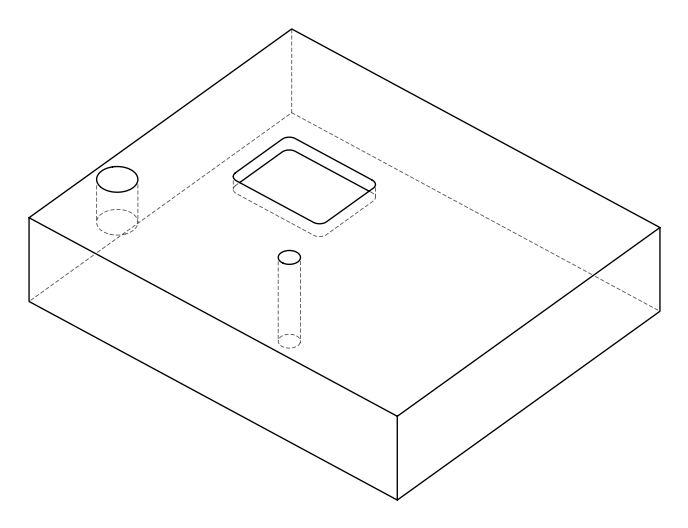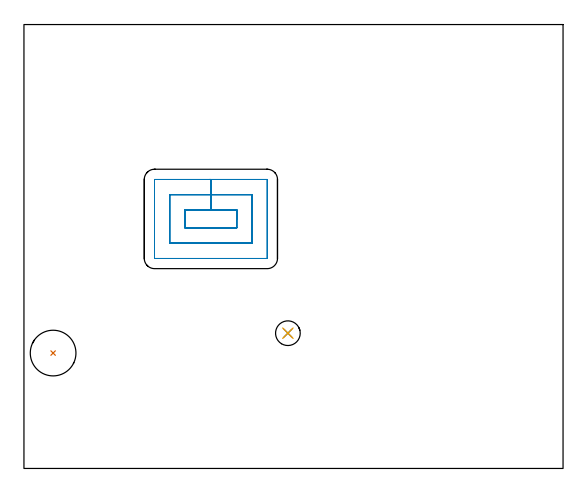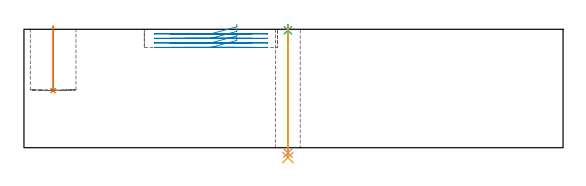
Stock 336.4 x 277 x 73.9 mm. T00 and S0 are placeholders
(PLAN: 5 operations, 4 tool changes, 5.3 min)
(1 INDEXABLE_INSERT_DRILL_BLIND_HOLE_FROM_SOLID | STEP1POCKET | NXT0302_028 | 0.16 min | 24205 mm3)
(2 MILL_RECTANGULAR_POCKET | POCKET_RECTANGULAR_STRAIGHT | UGT0201_108 | Follow Part, ap 3.175, ae 75% | 4.45 min | 57840 mm3)
(3 SPOT_DRILL | STEP1HOLE | NXT0321_9005460120000 | 0.03 min | 4 mm3)
(4 DRILL_THROUGH_HOLE_INTO_CENTER | STEP1HOLE | NXT0301_065 | 0.32 min | 5104 mm3)
(5 DRILL_TO_ENLARGE_THROUGH_HOLE | STEP1HOLE | UGT0301_284 | 0.33 min | 8634 mm3)
(TOOL NXT0302_028 | Index. Insert Drill 28.5mm [880-D2850L32-03] | D28.5 PA176 FL86 Z2)
(TOOL UGT0201_108 | End Mill 12.7 mm | D12.7 FL12 Z2)
(TOOL NXT0321_9005460120000 | NC Spot Drill, 142deg, 12mm, Carbide, Uncoated | D12 PA142 FL30 Z2)
(TOOL NXT0301_065 | Carbide Drill 9.4mm [860.1-0940-075A1-MM 2214] | D9.4 PA140 FL98 Z2)
(TOOL UGT0301_284 | Twist Drill 15.4 mm | D15.4 PA118 FL120 Z2)
(OP 1 INDEXABLE_INSERT_DRILL_BLIND_HOLE_FROM_SOLID)
G17 G21 G94 G90
T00 M6
G54
G17 G0 G90 X18.2 Y72. S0 M3
G43 Z83.9 H1
G94 G81 G98 Z35.6 F250. R75.9
G80
M5
M2
(OP 2 MILL_RECTANGULAR_POCKET)
G17 G21 G94 G90
T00 M6
G54
G17 G0 G90 X132.8 Y155.711 S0 M3
G43 Z83.9 H0
Z76.9
G94 G1 Y161.3 Z75.402 F250.
X116.65 Z71.075
X100.5 F500.
Y150.1
X132.8
Y161.3
X116.65
Y170.825
X90.975
Y140.575
X142.325
Y170.825
X116.65
Y180.35
X81.5
X81.47 Y180.352
X81.448 Y180.33
X81.45 Y180.3
Y131.1
X81.448 Y131.07
X81.47 Y131.048
X81.5 Y131.05
X151.8
X151.83 Y131.048
X151.852 Y131.07
X151.85 Y131.1
Y180.3
X151.852 Y180.33
X151.83 Y180.352
X151.8 Y180.35
X116.65
X115.65
G0 X132.8 Y155.711 Z74.075
G1 Y161.3 Z72.577 F250.
X116.65 Z68.25
X100.5 F500.
Y150.1
X132.8
Y161.3
X116.65
Y170.825
X90.975
Y140.575
X142.325
Y170.825
X116.65
Y180.35
X81.5
X81.47 Y180.352
X81.448 Y180.33
X81.45 Y180.3
Y131.1
X81.448 Y131.07
X81.47 Y131.048
X81.5 Y131.05
X151.8
X151.83 Y131.048
X151.852 Y131.07
X151.85 Y131.1
Y180.3
X151.852 Y180.33
X151.83 Y180.352
X151.8 Y180.35
X116.65
X115.65
G0 X132.8 Y155.711 Z71.25
G1 Y161.3 Z69.752 F250.
X116.65 Z65.425
X100.5 F500.
Y150.1
X132.8
Y161.3
X116.65
Y170.825
X90.975
Y140.575
X142.325
Y170.825
X116.65
Y180.35
X81.5
X81.47 Y180.352
X81.448 Y180.33
X81.45 Y180.3
Y131.1
X81.448 Y131.07
X81.47 Y131.048
X81.5 Y131.05
X151.8
X151.83 Y131.048
X151.852 Y131.07
X151.85 Y131.1
Y180.3
X151.852 Y180.33
X151.83 Y180.352
X151.8 Y180.35
X116.65
X115.65
G0 X132.8 Y155.711 Z68.425
G1 Y161.3 Z66.927 F250.
X116.65 Z62.6
X100.5 F500.
Y150.1
X132.8
Y161.3
X116.65
Y170.825
X90.975
Y140.575
X142.325
Y170.825
X116.65
Y180.35
X81.5
X81.47 Y180.352
X81.448 Y180.33
X81.45 Y180.3
Y131.1
X81.448 Y131.07
X81.47 Y131.048
X81.5 Y131.05
X151.8
X151.83 Y131.048
X151.852 Y131.07
X151.85 Y131.1
Y180.3
X151.852 Y180.33
X151.83 Y180.352
X151.8 Y180.35
X116.65
X115.65
G0 Z83.9
M5
M2
(OP 3 SPOT_DRILL)
G17 G21 G94 G90
T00 M6
G54
G17 G0 G90 X164.7 Y84.4 S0 M3
G43 Z83.9 H0
G94 G81 G98 Z73.237 F250. R76.9
G80
M5
M2
(OP 4 DRILL_THROUGH_HOLE_INTO_CENTER)
G17 G21 G94 G90
T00 M6
G54
G17 G0 G90 X164.7 Y84.4 S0 M3
G43 Z83.9 H1
G94 G73 G98 Z-3.211 F250. Q8.568 R75.9
G80
M5
M2
(OP 5 DRILL_TO_ENLARGE_THROUGH_HOLE)
G17 G21 G94 G90
T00 M6
G54
G17 G0 G90 X164.7 Y84.4 S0 M3
G43 Z83.9 H0
G94 G73 G98 Z-6.127 F250. Q13.338 R75.9
G80
M5
M2
